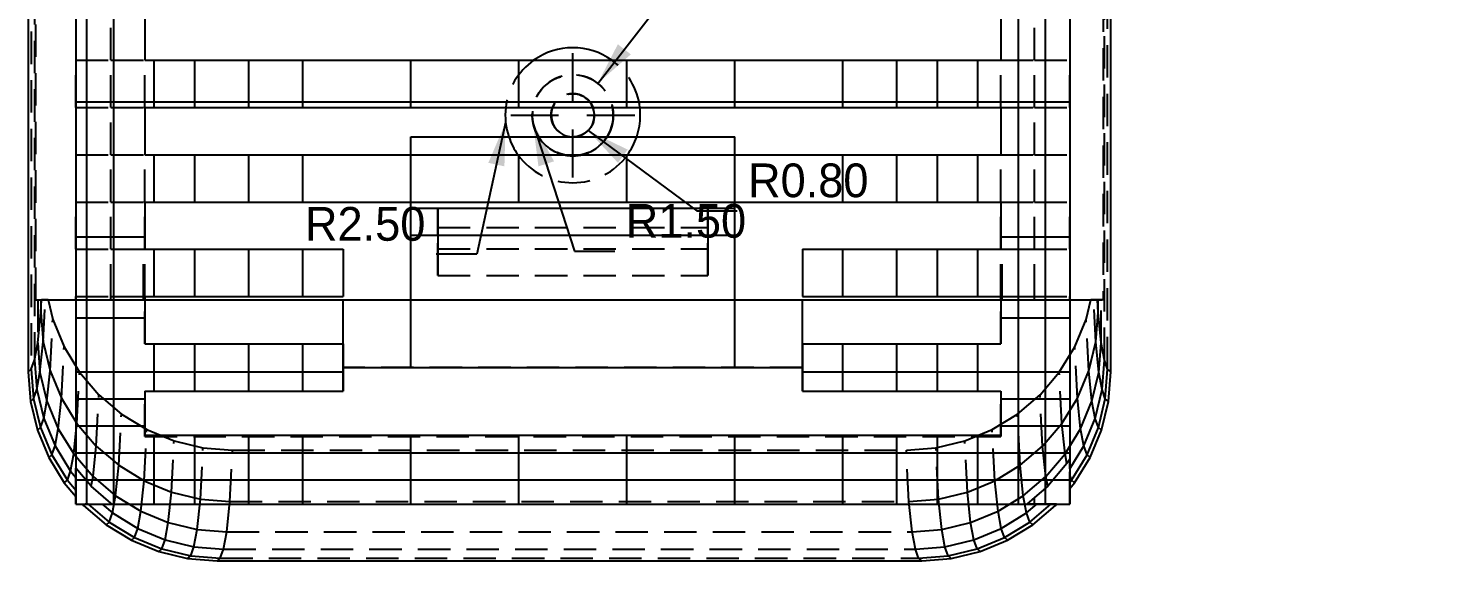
# Model space of a CAD drawing. Header units: millimetres. Extents: x 5 to 601, y 5 to 415.
# Drawn here: x 65.9 to 170.3, y 204.4 to 243.9 of the extents above; entities that cross this region are included whole.
import ezdxf
from ezdxf.enums import TextEntityAlignment as Align

# ---------------------------------------------------------------- set-up
doc = ezdxf.new("R2010")
doc.units = ezdxf.units.MM
doc.linetypes.add('CENTER', pattern=[11.2, 7, -1.4, 1.4, -1.4])
doc.linetypes.add('HIDDEN', pattern=[3.6, 2.4, -1.2])
for name, color, linetype in [('CENTER', 4, 'CENTER'), ('DIM', 3, 'CONTINUOUS'), ('HIDDEN', 8, 'HIDDEN'), ('TEXT', 3, 'CONTINUOUS'), ('VISIBLE', 7, 'CONTINUOUS')]:
    doc.layers.add(name, color=color, linetype=linetype)

msp = doc.modelspace()

# ---------------------------------------------------------------- linework, layer by layer
at = {"layer": 'CENTER'}
for p, q in [((106.247, 238.459), (106.247, 242.009)), ((101.647, 237.409), (105.197, 237.409)), ((107.297, 237.409), (110.847, 237.409)), ((106.247, 232.809), (106.247, 236.359))]:
    msp.add_line(p, q, dxfattribs=at)
at = {"layer": 'DIM'}
for p, q in [((108.093984, 239.773032), (170.309296, 319.405)), ((101.27482, 236.882283), (99.130453, 227.114904)), ((103.298383, 236.856136), (106.364311, 227.337728)), ((107.378371, 236.277629), (115.42363, 230.338454)), ((115.42363, 230.338454), (118.42363, 230.338454)), ((99.130453, 227.114904), (96.130453, 227.114904)), ((106.364311, 227.337728), (109.364311, 227.337728))]:
    msp.add_line(p, q, dxfattribs=at)
for points in [[(108.093984, 239.773032), (110.543212, 241.920344), (109.584991, 242.668989)], [(101.27482, 236.882283), (99.994766, 233.887099), (101.182479, 233.626344)], [(103.298383, 236.856136), (103.700761, 233.623837), (104.858199, 233.996654)], [(107.378371, 236.277629), (109.591752, 233.887941), (110.313956, 234.866245)]]:
    msp.add_solid(points, dxfattribs=at)
at = {"layer": 'HIDDEN'}
for p, q in [((66.141, 301.205), (66.141, 218.605)), ((145.859, 218.605), (145.859, 301.205)), ((66.379, 300.531), (66.379, 219.279)), ((66.482813, 223.731), (66.482813, 299.97791)), ((145.517187, 299.97791), (145.517187, 223.731)), ((145.621, 219.279), (145.621, 300.531)), ((72.047, 241.481), (72.047, 244.981)), ((140.447, 241.481), (140.447, 244.981)), ((69.447, 241.481), (69.447, 237.981)), ((69.447, 237.981), (69.447, 241.481)), ((69.447, 241.481), (72.047, 241.481)), ((72.047, 237.981), (72.047, 241.481)), ((72.047, 241.481), (74.547, 241.481)), ((74.547, 241.481), (103.34548, 241.481)), ((74.547, 237.981), (74.547, 241.481)), ((74.547, 241.481), (103.34548, 241.481)), ((103.34548, 241.481), (109.14852, 241.481)), ((103.34548, 241.481), (109.14852, 241.481)), ((109.14852, 241.481), (110.247, 241.481)), ((109.14852, 241.481), (137.947, 241.481)), ((118.247, 241.481), (137.947, 241.481)), ((137.947, 237.981), (137.947, 241.481)), ((137.947, 241.481), (140.447, 241.481)), ((140.447, 241.481), (143.047, 241.481)), ((140.447, 237.981), (140.447, 241.481)), ((143.047, 241.481), (143.047, 237.981)), ((143.047, 237.981), (143.047, 241.481)), ((69.447, 237.981), (72.047, 237.981)), ((72.047, 234.481), (72.047, 237.981)), ((72.047, 237.981), (74.547, 237.981)), ((74.547, 237.981), (101.279826, 237.981)), ((74.547, 237.981), (101.279826, 237.981)), ((101.279826, 237.981), (104.752739, 237.981)), ((101.279826, 237.981), (103.302035, 237.981)), ((104.752739, 237.981), (107.741261, 237.981)), ((107.741261, 237.981), (111.214174, 237.981)), ((109.191965, 237.981), (111.214174, 237.981)), ((111.214174, 237.981), (137.947, 237.981)), ((111.214174, 237.981), (137.947, 237.981)), ((137.947, 237.981), (140.447, 237.981)), ((140.447, 237.981), (143.047, 237.981)), ((140.447, 234.481), (140.447, 237.981)), ((101.509912, 235.809), (103.709284, 235.809)), ((108.784716, 235.809), (110.984088, 235.809)), ((69.447, 234.481), (72.047, 234.481)), ((72.047, 230.981), (72.047, 234.481)), ((72.047, 234.481), (74.547, 234.481)), ((74.547, 234.481), (86.247, 234.481)), ((74.547, 230.981), (74.547, 234.481)), ((74.547, 234.481), (94.247, 234.481)), ((94.247, 234.481), (102.193999, 234.481)), ((94.247, 234.481), (102.193999, 234.481)), ((102.193999, 234.481), (102.247, 234.481)), ((102.193999, 234.481), (105.593688, 234.481)), ((106.900312, 234.481), (110.300001, 234.481)), ((118.247, 234.481), (137.947, 234.481)), ((118.247, 234.481), (137.947, 234.481)), ((137.947, 230.981), (137.947, 234.481)), ((137.947, 234.481), (140.447, 234.481)), ((140.447, 234.481), (143.047, 234.481)), ((140.447, 230.981), (140.447, 234.481)), ((69.447, 230.981), (69.447, 227.481)), ((69.447, 227.481), (69.447, 230.981)), ((69.447, 230.981), (72.047, 230.981)), ((72.047, 227.481), (72.047, 230.981)), ((72.047, 230.981), (74.547, 230.981)), ((74.547, 230.981), (74.547, 227.481)), ((74.547, 230.981), (94.247, 230.981)), ((74.547, 227.481), (74.547, 230.981)), ((74.547, 230.981), (94.247, 230.981)), ((94.247, 230.981), (118.247, 230.981)), ((94.247, 230.981), (118.247, 230.981)), ((118.247, 230.981), (137.947, 230.981)), ((118.247, 230.981), (137.947, 230.981)), ((137.947, 230.981), (137.947, 227.481)), ((137.947, 227.481), (137.947, 230.981)), ((137.947, 230.981), (140.447, 230.981)), ((140.447, 230.981), (143.047, 230.981)), ((140.447, 227.481), (140.447, 230.981)), ((143.047, 230.981), (143.047, 227.481)), ((143.047, 227.481), (143.047, 230.981)), ((96.247, 230.531), (96.247, 229.105)), ((96.247, 230.531), (116.247, 230.531)), ((96.247, 230.531), (116.247, 230.531)), ((116.247, 230.531), (116.247, 229.105)), ((96.247, 229.105), (96.247, 227.525)), ((96.247, 229.105), (116.247, 229.105)), ((116.247, 229.105), (116.247, 227.525)), ((94.247, 228.531), (96.247, 228.531)), ((96.247, 225.531), (96.247, 228.531)), ((96.247, 228.531), (116.247, 228.531)), ((96.247, 228.531), (116.247, 228.531)), ((116.247, 225.531), (116.247, 228.531)), ((116.247, 228.531), (118.247, 228.531)), ((69.447, 227.481), (72.047, 227.481)), ((72.047, 223.981), (72.047, 227.481)), ((72.047, 227.481), (74.459, 227.481)), ((74.459, 223.981), (74.459, 227.481)), ((74.459, 227.481), (74.547, 227.481)), ((74.547, 227.481), (89.247, 227.481)), ((74.547, 223.981), (74.547, 227.481)), ((74.547, 227.481), (89.247, 227.481)), ((96.247, 227.525), (96.247, 225.531)), ((96.247, 227.525), (116.247, 227.525)), ((116.247, 227.525), (116.247, 225.531)), ((123.247, 227.481), (137.947, 227.481)), ((123.247, 227.481), (137.947, 227.481)), ((137.947, 223.981), (137.947, 227.481)), ((137.947, 227.481), (138.035, 227.481)), ((138.035, 223.981), (138.035, 227.481)), ((138.035, 227.481), (140.447, 227.481)), ((140.447, 227.481), (143.047, 227.481)), ((140.447, 223.981), (140.447, 227.481)), ((96.247, 225.531), (116.247, 225.531)), ((66.482813, 223.731), (66.617, 223.731)), ((66.482813, 223.731), (69.447, 223.731)), ((66.617, 223.731), (66.617, 220.547)), ((66.617, 223.731), (66.855, 223.731)), ((66.855, 222.807), (66.902197, 223.731)), ((66.855, 223.731), (66.855, 222.807)), ((66.855, 223.731), (66.902197, 223.731)), ((67.186429, 223.731), (66.902197, 223.731)), ((67.027363, 220.616917), (67.186429, 223.731)), ((67.385557, 223.731), (67.186429, 223.731)), ((67.385557, 223.731), (89.247, 223.731)), ((67.385557, 223.731), (67.734209, 222.278762)), ((69.447, 223.981), (69.447, 223.731)), ((69.447, 223.731), (69.447, 223.981)), ((69.447, 223.981), (72.047, 223.981)), ((69.447, 223.731), (69.447, 220.481)), ((69.447, 223.731), (72.047, 223.731)), ((72.047, 223.731), (72.047, 223.981)), ((72.047, 223.981), (74.459, 223.981)), ((72.047, 223.731), (74.459, 223.731)), ((74.459, 223.731), (74.459, 223.981)), ((74.459, 223.981), (74.547, 223.981)), ((74.459, 223.731), (74.547, 223.731)), ((74.547, 223.731), (74.547, 223.981)), ((74.547, 223.981), (74.547, 223.731)), ((74.547, 223.981), (89.247, 223.981)), ((74.547, 223.981), (89.247, 223.981)), ((74.547, 220.481), (74.547, 223.731)), ((89.247, 218.731), (89.247, 223.731)), ((123.247, 223.981), (137.947, 223.981)), ((123.247, 223.981), (137.947, 223.981)), ((123.247, 223.731), (144.614443, 223.731)), ((123.247, 218.731), (123.247, 223.731)), ((137.947, 223.981), (137.947, 223.731)), ((137.947, 223.731), (137.947, 223.981)), ((137.947, 223.981), (138.035, 223.981)), ((137.947, 223.731), (138.035, 223.731)), ((137.947, 220.481), (137.947, 223.731)), ((138.035, 223.731), (138.035, 223.981)), ((138.035, 223.981), (140.447, 223.981)), ((138.035, 223.731), (140.447, 223.731)), ((140.447, 223.731), (140.447, 223.981)), ((140.447, 223.981), (143.047, 223.981)), ((140.447, 223.731), (143.047, 223.731)), ((143.047, 223.981), (143.047, 223.731)), ((143.047, 223.731), (143.047, 223.981)), ((143.047, 223.731), (143.047, 220.481)), ((143.047, 223.731), (145.517187, 223.731)), ((144.265791, 222.278762), (144.614443, 223.731)), ((144.813571, 223.731), (144.614443, 223.731)), ((145.097803, 223.731), (144.813571, 223.731)), ((144.972637, 220.616917), (144.813571, 223.731)), ((145.145, 223.731), (145.097803, 223.731)), ((145.145, 222.807), (145.097803, 223.731)), ((145.145, 222.807), (145.145, 223.731)), ((145.383, 223.731), (145.145, 223.731)), ((145.383, 220.547), (145.383, 223.731)), ((145.517187, 223.731), (145.383, 223.731)), ((66.617, 220.547), (66.855, 222.807)), ((66.855, 222.807), (67.027363, 220.616917)), ((144.972637, 220.616917), (145.145, 222.807)), ((145.383, 220.547), (145.145, 222.807)), ((67.540209, 218.480762), (67.734209, 222.278762)), ((67.734209, 222.278762), (68.574909, 220.249133)), ((143.425091, 220.249133), (144.265791, 222.278762)), ((144.459791, 218.480762), (144.265791, 222.278762)), ((66.379, 219.279), (66.617, 220.547)), ((66.617, 220.547), (66.789363, 218.356917)), ((66.789363, 218.356917), (67.027363, 220.616917)), ((67.027363, 220.616917), (67.540209, 218.480762)), ((69.447, 220.481), (69.447, 216.981)), ((74.547, 220.481), (89.247, 220.481)), ((89.247, 218.731), (89.247, 220.481)), ((123.247, 220.481), (137.947, 220.481)), ((123.247, 218.731), (123.247, 220.481)), ((143.047, 220.481), (143.047, 216.981)), ((144.459791, 218.480762), (144.972637, 220.616917)), ((145.210637, 218.356917), (144.972637, 220.616917)), ((145.210637, 218.356917), (145.383, 220.547)), ((145.621, 219.279), (145.383, 220.547)), ((66.141, 218.605), (66.379, 219.279)), ((66.379, 219.279), (66.551363, 217.088917)), ((68.380909, 216.451133), (68.574909, 220.249133)), ((68.574909, 220.249133), (69.722762, 218.376006)), ((142.277238, 218.376006), (143.425091, 220.249133)), ((143.619091, 216.451133), (143.425091, 220.249133)), ((145.448637, 217.088917), (145.621, 219.279)), ((145.859, 218.605), (145.621, 219.279)), ((65.915, 218.405), (66.141, 218.605)), ((66.141, 218.605), (66.313363, 216.414917)), ((66.551363, 217.088917), (66.789363, 218.356917)), ((66.789363, 218.356917), (67.302209, 216.220762)), ((67.302209, 216.220762), (67.540209, 218.480762)), ((67.540209, 218.480762), (68.380909, 216.451133)), ((69.528762, 214.578006), (69.722762, 218.376006)), ((69.722762, 218.376006), (71.149505, 216.705505)), ((89.247, 218.731), (123.247, 218.731)), ((89.247, 216.981), (89.247, 218.731)), ((123.247, 218.731), (89.247, 218.731)), ((123.247, 216.981), (123.247, 218.731)), ((140.850495, 216.705505), (142.277238, 218.376006)), ((142.471238, 214.578006), (142.277238, 218.376006)), ((143.619091, 216.451133), (144.459791, 218.480762)), ((144.697791, 216.220762), (144.459791, 218.480762)), ((144.697791, 216.220762), (145.210637, 218.356917)), ((145.448637, 217.088917), (145.210637, 218.356917)), ((145.686637, 216.414917), (145.859, 218.605)), ((146.085, 218.405), (145.859, 218.605)), ((66.087363, 216.214917), (66.313363, 216.414917)), ((66.313363, 216.414917), (66.551363, 217.088917)), ((66.313363, 216.414917), (66.826209, 214.278762)), ((66.551363, 217.088917), (67.064209, 214.952762)), ((67.064209, 214.952762), (67.302209, 216.220762)), ((67.302209, 216.220762), (68.142909, 214.191133)), ((68.142909, 214.191133), (68.380909, 216.451133)), ((68.380909, 216.451133), (69.528762, 214.578006)), ((69.447, 216.981), (69.447, 213.703)), ((70.955505, 212.907505), (71.149505, 216.705505)), ((71.149505, 216.705505), (72.820006, 215.278762)), ((74.547, 213.605), (74.547, 216.981)), ((74.547, 216.981), (89.247, 216.981)), ((123.247, 216.981), (137.947, 216.981)), ((137.947, 213.605), (137.947, 216.981)), ((139.179994, 215.278762), (140.850495, 216.705505)), ((141.044495, 212.907505), (140.850495, 216.705505)), ((142.471238, 214.578006), (143.619091, 216.451133)), ((143.047, 216.981), (143.047, 213.703)), ((143.857091, 214.191133), (143.619091, 216.451133)), ((143.857091, 214.191133), (144.697791, 216.220762)), ((144.935791, 214.952762), (144.697791, 216.220762)), ((144.935791, 214.952762), (145.448637, 217.088917)), ((145.173791, 214.278762), (145.686637, 216.414917)), ((145.686637, 216.414917), (145.448637, 217.088917)), ((145.912637, 216.214917), (145.686637, 216.414917)), ((72.626006, 211.480762), (72.820006, 215.278762)), ((72.820006, 215.278762), (74.693133, 214.130909)), ((137.306867, 214.130909), (139.179994, 215.278762)), ((139.373994, 211.480762), (139.179994, 215.278762)), ((66.600209, 214.078762), (66.826209, 214.278762)), ((66.826209, 214.278762), (67.064209, 214.952762)), ((66.826209, 214.278762), (67.666909, 212.249133)), ((67.064209, 214.952762), (67.904909, 212.923133)), ((67.904909, 212.923133), (68.142909, 214.191133)), ((68.142909, 214.191133), (69.290762, 212.318006)), ((69.290762, 212.318006), (69.528762, 214.578006)), ((69.528762, 214.578006), (70.955505, 212.907505)), ((74.499133, 210.332909), (74.693133, 214.130909)), ((74.693133, 214.130909), (76.722762, 213.290209)), ((135.277238, 213.290209), (137.306867, 214.130909)), ((137.500867, 210.332909), (137.306867, 214.130909)), ((141.044495, 212.907505), (142.471238, 214.578006)), ((142.709238, 212.318006), (142.471238, 214.578006)), ((142.709238, 212.318006), (143.857091, 214.191133)), ((144.095091, 212.923133), (143.857091, 214.191133)), ((144.095091, 212.923133), (144.935791, 214.952762)), ((144.333091, 212.249133), (145.173791, 214.278762)), ((145.173791, 214.278762), (144.935791, 214.952762)), ((145.399791, 214.078762), (145.173791, 214.278762)), ((69.447, 213.703), (69.447, 209.171139)), ((74.547, 213.703), (137.947, 213.703)), ((74.547, 213.703), (74.547, 213.605)), ((74.547, 213.605), (137.947, 213.605)), ((74.547, 213.605), (137.947, 213.605)), ((76.528762, 209.492209), (76.722762, 213.290209)), ((76.722762, 213.290209), (78.858917, 212.777363)), ((133.141083, 212.777363), (135.277238, 213.290209)), ((135.471238, 209.492209), (135.277238, 213.290209)), ((137.947, 213.703), (137.947, 213.605)), ((143.047, 213.703), (143.047, 209.749539)), ((67.440909, 212.049133), (67.666909, 212.249133)), ((67.666909, 212.249133), (67.904909, 212.923133)), ((67.666909, 212.249133), (68.814762, 210.376006)), ((67.904909, 212.923133), (69.052762, 211.050006)), ((69.052762, 211.050006), (69.290762, 212.318006)), ((69.290762, 212.318006), (70.717505, 210.647505)), ((70.717505, 210.647505), (70.955505, 212.907505)), ((70.955505, 212.907505), (72.626006, 211.480762)), ((78.664917, 208.979363), (78.858917, 212.777363)), ((78.858917, 212.777363), (81.049, 212.605)), ((80.855, 208.807), (81.049, 212.605)), ((81.049, 212.605), (130.951, 212.605)), ((130.951, 212.605), (133.141083, 212.777363)), ((131.145, 208.807), (130.951, 212.605)), ((133.335083, 208.979363), (133.141083, 212.777363)), ((139.373994, 211.480762), (141.044495, 212.907505)), ((141.282495, 210.647505), (141.044495, 212.907505)), ((141.282495, 210.647505), (142.709238, 212.318006)), ((142.843425, 211.603096), (142.709238, 212.318006)), ((143.047, 211.935301), (142.843425, 211.603096)), ((143.047, 211.212803), (144.095091, 212.923133)), ((143.047, 208.605), (143.047, 211.935301)), ((143.047, 211.212803), (143.047, 211.935301)), ((143.185238, 210.376006), (144.333091, 212.249133)), ((144.333091, 212.249133), (144.095091, 212.923133)), ((144.559091, 212.049133), (144.333091, 212.249133)), ((68.814762, 210.376006), (69.052762, 211.050006)), ((69.052762, 211.050006), (69.447, 210.588413)), ((69.447, 208.605), (69.447, 211.263052)), ((69.447, 210.588413), (69.447, 211.263052)), ((70.583318, 209.932595), (69.447, 211.263052)), ((72.388006, 209.220762), (72.626006, 211.480762)), ((72.626006, 211.480762), (74.499133, 210.332909)), ((137.500867, 210.332909), (139.373994, 211.480762)), ((139.611994, 209.220762), (139.373994, 211.480762)), ((142.843425, 211.603096), (141.416682, 209.932595)), ((143.047, 211.212803), (143.047, 210.767487)), ((68.588762, 210.176006), (68.814762, 210.376006)), ((68.814762, 210.376006), (69.447, 209.635751)), ((69.447, 209.635751), (69.447, 210.588413)), ((70.583318, 209.932595), (70.717505, 210.647505)), ((72.047, 208.682492), (70.583318, 209.932595)), ((70.717505, 210.647505), (72.388006, 209.220762)), ((74.261133, 208.072909), (74.499133, 210.332909)), ((74.499133, 210.332909), (76.528762, 209.492209)), ((135.471238, 209.492209), (137.500867, 210.332909)), ((137.738867, 208.072909), (137.500867, 210.332909)), ((139.611994, 209.220762), (141.282495, 210.647505)), ((141.416682, 209.932595), (140.447, 209.104408)), ((141.416682, 209.932595), (141.282495, 210.647505)), ((143.047, 210.214151), (143.047, 210.767487)), ((143.185238, 210.376006), (143.047, 210.767487)), ((143.047, 210.214151), (143.185238, 210.376006)), ((143.047, 209.749539), (143.047, 210.214151)), ((143.411238, 210.176006), (143.185238, 210.376006)), ((69.447, 209.171139), (69.447, 209.635751)), ((69.447, 208.605), (69.447, 209.171139)), ((72.150006, 207.952762), (72.388006, 209.220762)), ((72.388006, 209.220762), (74.261133, 208.072909)), ((76.290762, 207.232209), (76.528762, 209.492209)), ((76.528762, 209.492209), (78.664917, 208.979363)), ((78.426917, 206.719363), (78.664917, 208.979363)), ((78.664917, 208.979363), (80.855, 208.807)), ((80.617, 206.547), (80.855, 208.807)), ((80.855, 208.807), (131.145, 208.807)), ((131.145, 208.807), (133.335083, 208.979363)), ((131.383, 206.547), (131.145, 208.807)), ((133.335083, 208.979363), (135.471238, 209.492209)), ((133.573083, 206.719363), (133.335083, 208.979363)), ((135.709238, 207.232209), (135.471238, 209.492209)), ((137.738867, 208.072909), (139.611994, 209.220762)), ((139.849994, 207.952762), (139.611994, 209.220762)), ((140.447, 209.104408), (139.862268, 208.605)), ((140.447, 208.605), (140.447, 209.104408)), ((143.047, 208.605), (143.047, 209.749539)), ((69.447, 208.605), (69.930528, 208.605)), ((69.447, 208.605), (72.047, 208.605)), ((69.930528, 208.605), (72.047, 208.605)), ((69.930528, 208.605), (70.127934, 208.605)), ((70.015505, 208.505505), (70.127934, 208.605)), ((70.359181, 208.605), (70.127934, 208.605)), ((70.359181, 208.605), (71.386334, 208.605)), ((70.359181, 208.605), (71.912006, 207.278762)), ((71.386334, 208.605), (72.047, 208.605)), ((71.386334, 208.605), (72.150006, 207.952762)), ((71.912006, 207.278762), (72.150006, 207.952762)), ((72.047, 208.605), (72.047, 208.682492)), ((72.137732, 208.605), (72.047, 208.682492)), ((72.047, 208.605), (74.547, 208.605)), ((72.047, 208.605), (72.137732, 208.605)), ((72.047, 208.605), (72.137732, 208.605)), ((72.150006, 207.952762), (74.023133, 206.804909)), ((74.023133, 206.804909), (74.261133, 208.072909)), ((74.261133, 208.072909), (76.290762, 207.232209)), ((74.547, 208.605), (137.947, 208.605)), ((135.709238, 207.232209), (137.738867, 208.072909)), ((137.976867, 206.804909), (137.738867, 208.072909)), ((137.947, 208.605), (140.447, 208.605)), ((137.976867, 206.804909), (139.849994, 207.952762)), ((139.849994, 207.952762), (140.613666, 208.605)), ((140.087994, 207.278762), (139.849994, 207.952762)), ((140.447, 208.605), (139.862268, 208.605)), ((139.862268, 208.605), (140.447, 208.605)), ((140.087994, 207.278762), (141.640819, 208.605)), ((140.447, 208.605), (142.069472, 208.605)), ((140.447, 208.605), (143.047, 208.605)), ((140.613666, 208.605), (140.447, 208.605)), ((141.640819, 208.605), (140.613666, 208.605)), ((141.872066, 208.605), (141.640819, 208.605)), ((142.069472, 208.605), (141.872066, 208.605)), ((141.984495, 208.505505), (141.872066, 208.605)), ((142.069472, 208.605), (143.047, 208.605)), ((71.686006, 207.078762), (71.912006, 207.278762)), ((71.912006, 207.278762), (73.785133, 206.130909)), ((73.785133, 206.130909), (74.023133, 206.804909)), ((74.023133, 206.804909), (76.052762, 205.964209)), ((76.052762, 205.964209), (76.290762, 207.232209)), ((76.290762, 207.232209), (78.426917, 206.719363)), ((78.188917, 205.451363), (78.426917, 206.719363)), ((78.426917, 206.719363), (80.617, 206.547)), ((131.383, 206.547), (133.573083, 206.719363)), ((133.573083, 206.719363), (135.709238, 207.232209)), ((133.811083, 205.451363), (133.573083, 206.719363)), ((135.947238, 205.964209), (135.709238, 207.232209)), ((135.947238, 205.964209), (137.976867, 206.804909)), ((138.214867, 206.130909), (137.976867, 206.804909)), ((138.214867, 206.130909), (140.087994, 207.278762)), ((140.313994, 207.078762), (140.087994, 207.278762)), ((73.559133, 205.930909), (73.785133, 206.130909)), ((73.785133, 206.130909), (75.814762, 205.290209)), ((75.814762, 205.290209), (76.052762, 205.964209)), ((76.052762, 205.964209), (78.188917, 205.451363)), ((80.379, 205.279), (80.617, 206.547)), ((80.617, 206.547), (131.383, 206.547)), ((131.621, 205.279), (131.383, 206.547)), ((133.811083, 205.451363), (135.947238, 205.964209)), ((136.185238, 205.290209), (135.947238, 205.964209)), ((136.185238, 205.290209), (138.214867, 206.130909)), ((138.440867, 205.930909), (138.214867, 206.130909)), ((75.588762, 205.090209), (75.814762, 205.290209)), ((75.814762, 205.290209), (77.950917, 204.777363)), ((77.724917, 204.577363), (77.950917, 204.777363)), ((77.950917, 204.777363), (78.188917, 205.451363)), ((77.950917, 204.777363), (80.141, 204.605)), ((78.188917, 205.451363), (80.379, 205.279)), ((80.141, 204.605), (80.379, 205.279)), ((80.379, 205.279), (131.621, 205.279)), ((131.621, 205.279), (133.811083, 205.451363)), ((131.859, 204.605), (131.621, 205.279)), ((131.859, 204.605), (134.049083, 204.777363)), ((134.049083, 204.777363), (133.811083, 205.451363)), ((134.049083, 204.777363), (136.185238, 205.290209)), ((134.275083, 204.577363), (134.049083, 204.777363)), ((136.411238, 205.090209), (136.185238, 205.290209)), ((79.915, 204.405), (80.141, 204.605)), ((80.141, 204.605), (131.859, 204.605)), ((132.085, 204.405), (131.859, 204.605))]:
    msp.add_line(p, q, dxfattribs=at)
for radius in [3, 1.6]:
    msp.add_circle((106.247, 237.409), radius, dxfattribs=at)
for radius, start, end in [(5, 125.471922, 173.430981), (5, 6.569019, 54.528078), (3, 327.769047, 212.230953), (1.6, 20.946742, 159.053258), (3, 212.230953, 257.421881), (3, 282.578119, 327.769047), (5, 215.845389, 324.154611), (3, 257.421881, 282.578119)]:
    msp.add_arc((106.247, 237.409), radius, start, end, dxfattribs=at)
at = {"layer": 'VISIBLE'}
for p, q in [((65.915, 301.405), (65.915, 218.405)), ((146.085, 218.405), (146.085, 301.405)), ((70.247, 238.405), (70.247, 248.405)), ((72.247, 238.405), (72.247, 248.405)), ((139.247, 238.405), (139.247, 248.405)), ((141.247, 238.405), (141.247, 248.405)), ((69.447, 244.981), (69.447, 241.481)), ((74.547, 244.981), (74.547, 241.481)), ((137.947, 244.981), (137.947, 241.481)), ((143.047, 244.981), (143.047, 241.481)), ((69.447, 241.481), (69.447, 238.405)), ((74.547, 241.481), (75.247, 241.481)), ((75.247, 238.405), (75.247, 241.481)), ((75.247, 241.481), (78.247, 241.481)), ((78.247, 238.405), (78.247, 241.481)), ((78.247, 241.481), (82.247, 241.481)), ((82.247, 241.481), (86.247, 241.481)), ((82.247, 238.405), (82.247, 241.481)), ((86.247, 241.481), (94.247, 241.481)), ((86.247, 238.405), (86.247, 241.481)), ((94.247, 241.481), (102.247, 241.481)), ((94.247, 238.405), (94.247, 241.481)), ((102.247, 241.481), (110.247, 241.481)), ((102.247, 238.405), (102.247, 241.481)), ((110.247, 241.481), (118.247, 241.481)), ((110.247, 241.481), (118.247, 241.481)), ((110.247, 238.405), (110.247, 241.481)), ((118.247, 241.481), (126.247, 241.481)), ((118.247, 238.405), (118.247, 241.481)), ((126.247, 241.481), (130.247, 241.481)), ((126.247, 238.405), (126.247, 241.481)), ((130.247, 241.481), (133.247, 241.481)), ((130.247, 238.405), (130.247, 241.481)), ((133.247, 241.481), (136.247, 241.481)), ((133.247, 238.405), (133.247, 241.481)), ((136.247, 241.481), (137.947, 241.481)), ((136.247, 238.405), (136.247, 241.481)), ((143.047, 241.481), (143.047, 238.405)), ((69.447, 238.405), (69.447, 237.981)), ((69.447, 238.405), (70.247, 238.405)), ((70.247, 228.405), (70.247, 238.405)), ((70.247, 238.405), (72.247, 238.405)), ((72.247, 228.405), (72.247, 238.405)), ((72.247, 238.405), (75.247, 238.405)), ((75.247, 237.981), (75.247, 238.405)), ((75.247, 238.405), (78.247, 238.405)), ((78.247, 237.981), (78.247, 238.405)), ((78.247, 238.405), (82.247, 238.405)), ((82.247, 238.405), (86.247, 238.405)), ((82.247, 237.981), (82.247, 238.405)), ((86.247, 238.405), (94.247, 238.405)), ((86.247, 237.981), (86.247, 238.405)), ((94.247, 238.405), (102.247, 238.405)), ((94.247, 237.981), (94.247, 238.405)), ((102.247, 238.405), (110.247, 238.405)), ((102.247, 237.981), (102.247, 238.405)), ((110.247, 238.405), (118.247, 238.405)), ((110.247, 237.981), (110.247, 238.405)), ((118.247, 238.405), (126.247, 238.405)), ((118.247, 237.981), (118.247, 238.405)), ((126.247, 238.405), (130.247, 238.405)), ((126.247, 237.981), (126.247, 238.405)), ((130.247, 238.405), (133.247, 238.405)), ((130.247, 237.981), (130.247, 238.405)), ((133.247, 238.405), (136.247, 238.405)), ((133.247, 237.981), (133.247, 238.405)), ((136.247, 238.405), (139.247, 238.405)), ((136.247, 237.981), (136.247, 238.405)), ((139.247, 238.405), (141.247, 238.405)), ((139.247, 228.405), (139.247, 238.405)), ((141.247, 238.405), (143.047, 238.405)), ((141.247, 228.405), (141.247, 238.405)), ((143.047, 238.405), (143.047, 237.981)), ((69.447, 237.981), (69.447, 234.481)), ((74.547, 237.981), (74.547, 234.481)), ((74.547, 237.981), (75.247, 237.981)), ((75.247, 237.981), (78.247, 237.981)), ((78.247, 237.981), (82.247, 237.981)), ((82.247, 237.981), (86.247, 237.981)), ((86.247, 237.981), (94.247, 237.981)), ((94.247, 237.981), (102.247, 237.981)), ((102.247, 237.981), (110.247, 237.981)), ((110.247, 237.981), (118.247, 237.981)), ((118.247, 237.981), (126.247, 237.981)), ((126.247, 237.981), (130.247, 237.981)), ((130.247, 237.981), (133.247, 237.981)), ((133.247, 237.981), (136.247, 237.981)), ((136.247, 237.981), (137.947, 237.981)), ((137.947, 237.981), (137.947, 234.481)), ((143.047, 237.981), (143.047, 234.481)), ((94.247, 234.481), (94.247, 235.809)), ((94.247, 235.809), (101.509912, 235.809)), ((101.509912, 235.809), (106.247, 235.809)), ((106.247, 235.809), (110.984088, 235.809)), ((110.984088, 235.809), (118.247, 235.809)), ((118.247, 234.481), (118.247, 235.809)), ((69.447, 234.481), (69.447, 230.981)), ((74.547, 234.481), (75.247, 234.481)), ((75.247, 230.981), (75.247, 234.481)), ((75.247, 234.481), (78.247, 234.481)), ((78.247, 230.981), (78.247, 234.481)), ((78.247, 234.481), (82.247, 234.481)), ((82.247, 234.481), (86.247, 234.481)), ((82.247, 230.981), (82.247, 234.481)), ((86.247, 234.481), (94.247, 234.481)), ((86.247, 234.481), (94.247, 234.481)), ((86.247, 230.981), (86.247, 234.481)), ((94.247, 234.481), (102.247, 234.481)), ((94.247, 230.981), (94.247, 234.481)), ((102.247, 234.481), (110.247, 234.481)), ((102.247, 234.481), (110.300001, 234.481)), ((102.247, 230.981), (102.247, 234.481)), ((110.247, 234.481), (118.247, 234.481)), ((110.247, 230.981), (110.247, 234.481)), ((110.300001, 234.481), (118.247, 234.481)), ((118.247, 234.481), (126.247, 234.481)), ((118.247, 230.981), (118.247, 234.481)), ((126.247, 234.481), (130.247, 234.481)), ((126.247, 230.981), (126.247, 234.481)), ((130.247, 234.481), (133.247, 234.481)), ((130.247, 230.981), (130.247, 234.481)), ((133.247, 234.481), (136.247, 234.481)), ((133.247, 230.981), (133.247, 234.481)), ((136.247, 234.481), (137.947, 234.481)), ((136.247, 230.981), (136.247, 234.481)), ((143.047, 234.481), (143.047, 230.981)), ((69.447, 230.981), (69.447, 228.405)), ((74.547, 230.981), (74.547, 228.405)), ((74.547, 230.981), (75.247, 230.981)), ((75.247, 230.981), (78.247, 230.981)), ((78.247, 230.981), (82.247, 230.981)), ((82.247, 230.981), (86.247, 230.981)), ((86.247, 230.981), (94.247, 230.981)), ((94.247, 230.981), (102.247, 230.981)), ((94.247, 230.531), (94.247, 230.981)), ((102.247, 230.981), (110.247, 230.981)), ((110.247, 230.981), (118.247, 230.981)), ((118.247, 230.981), (126.247, 230.981)), ((118.247, 230.531), (118.247, 230.981)), ((126.247, 230.981), (130.247, 230.981)), ((130.247, 230.981), (133.247, 230.981)), ((133.247, 230.981), (136.247, 230.981)), ((136.247, 230.981), (137.947, 230.981)), ((137.947, 230.981), (137.947, 228.405)), ((143.047, 230.981), (143.047, 228.405)), ((94.247, 228.531), (94.247, 230.531)), ((94.247, 230.531), (118.247, 230.531)), ((96.247, 228.531), (96.247, 230.531)), ((116.247, 228.531), (116.247, 230.531)), ((118.247, 228.531), (118.247, 230.531)), ((69.447, 228.405), (69.447, 227.481)), ((69.447, 228.405), (70.247, 228.405)), ((70.247, 222.405), (70.247, 228.405)), ((70.247, 228.405), (72.247, 228.405)), ((72.247, 222.405), (72.247, 228.405)), ((72.247, 228.405), (74.547, 228.405)), ((74.547, 228.405), (74.547, 227.481)), ((94.247, 223.731), (94.247, 228.531)), ((94.247, 228.531), (118.247, 228.531)), ((118.247, 223.731), (118.247, 228.531)), ((137.947, 228.405), (139.247, 228.405)), ((137.947, 228.405), (137.947, 227.481)), ((139.247, 228.405), (141.247, 228.405)), ((139.247, 222.405), (139.247, 228.405)), ((141.247, 228.405), (143.047, 228.405)), ((141.247, 222.405), (141.247, 228.405)), ((143.047, 228.405), (143.047, 227.481)), ((69.447, 227.481), (69.447, 223.981)), ((74.547, 227.481), (75.247, 227.481)), ((75.247, 223.981), (75.247, 227.481)), ((75.247, 227.481), (78.247, 227.481)), ((78.247, 223.981), (78.247, 227.481)), ((78.247, 227.481), (82.247, 227.481)), ((82.247, 227.481), (86.247, 227.481)), ((82.247, 223.981), (82.247, 227.481)), ((86.247, 227.481), (89.247, 227.481)), ((86.247, 223.981), (86.247, 227.481)), ((89.247, 227.481), (89.247, 223.981)), ((123.247, 227.481), (126.247, 227.481)), ((123.247, 227.481), (123.247, 223.981)), ((126.247, 227.481), (130.247, 227.481)), ((126.247, 223.981), (126.247, 227.481)), ((130.247, 227.481), (133.247, 227.481)), ((130.247, 223.981), (130.247, 227.481)), ((133.247, 227.481), (136.247, 227.481)), ((133.247, 223.981), (133.247, 227.481)), ((136.247, 227.481), (137.947, 227.481)), ((136.247, 223.981), (136.247, 227.481)), ((143.047, 227.481), (143.047, 223.981)), ((69.447, 223.981), (69.447, 222.405)), ((74.547, 223.981), (74.547, 222.405)), ((74.547, 223.981), (75.247, 223.981)), ((74.547, 223.731), (89.247, 223.731)), ((75.247, 223.981), (78.247, 223.981)), ((78.247, 223.981), (82.247, 223.981)), ((82.247, 223.981), (86.247, 223.981)), ((86.247, 223.981), (89.247, 223.981)), ((89.247, 220.481), (89.247, 223.731)), ((89.247, 223.731), (94.247, 223.731)), ((94.247, 218.731), (94.247, 223.731)), ((94.247, 223.731), (118.247, 223.731)), ((118.247, 223.731), (123.247, 223.731)), ((118.247, 218.731), (118.247, 223.731)), ((123.247, 223.981), (126.247, 223.981)), ((123.247, 223.731), (137.947, 223.731)), ((123.247, 220.481), (123.247, 223.731)), ((126.247, 223.981), (130.247, 223.981)), ((130.247, 223.981), (133.247, 223.981)), ((133.247, 223.981), (136.247, 223.981)), ((136.247, 223.981), (137.947, 223.981)), ((137.947, 223.981), (137.947, 222.405)), ((143.047, 223.981), (143.047, 222.405)), ((69.447, 222.405), (69.447, 220.481)), ((69.447, 222.405), (70.247, 222.405)), ((70.247, 218.405), (70.247, 222.405)), ((70.247, 222.405), (72.247, 222.405)), ((72.247, 218.405), (72.247, 222.405)), ((72.247, 222.405), (74.547, 222.405)), ((74.547, 222.405), (74.547, 220.481)), ((137.947, 222.405), (139.247, 222.405)), ((137.947, 222.405), (137.947, 220.481)), ((139.247, 222.405), (141.247, 222.405)), ((139.247, 218.405), (139.247, 222.405)), ((141.247, 222.405), (143.047, 222.405)), ((141.247, 218.405), (141.247, 222.405)), ((143.047, 222.405), (143.047, 220.481)), ((69.447, 220.481), (69.447, 218.405)), ((74.547, 220.481), (75.247, 220.481)), ((75.247, 218.405), (75.247, 220.481)), ((75.247, 220.481), (78.247, 220.481)), ((78.247, 218.405), (78.247, 220.481)), ((78.247, 220.481), (82.247, 220.481)), ((82.247, 220.481), (86.247, 220.481)), ((82.247, 218.405), (82.247, 220.481)), ((86.247, 220.481), (89.247, 220.481)), ((86.247, 218.405), (86.247, 220.481)), ((89.247, 220.481), (89.247, 218.405)), ((123.247, 220.481), (126.247, 220.481)), ((123.247, 220.481), (123.247, 218.405)), ((126.247, 220.481), (130.247, 220.481)), ((126.247, 218.405), (126.247, 220.481)), ((130.247, 220.481), (133.247, 220.481)), ((130.247, 218.405), (130.247, 220.481)), ((133.247, 220.481), (136.247, 220.481)), ((133.247, 218.405), (133.247, 220.481)), ((136.247, 220.481), (137.947, 220.481)), ((136.247, 218.405), (136.247, 220.481)), ((143.047, 220.481), (143.047, 218.405)), ((65.915, 218.405), (66.087363, 216.214917)), ((69.447, 218.405), (69.447, 216.981)), ((69.447, 218.405), (70.247, 218.405)), ((70.247, 216.405), (70.247, 218.405)), ((70.247, 218.405), (72.247, 218.405)), ((72.247, 216.405), (72.247, 218.405)), ((72.247, 218.405), (75.247, 218.405)), ((75.247, 216.981), (75.247, 218.405)), ((75.247, 218.405), (78.247, 218.405)), ((78.247, 216.981), (78.247, 218.405)), ((78.247, 218.405), (82.247, 218.405)), ((82.247, 218.405), (86.247, 218.405)), ((82.247, 216.981), (82.247, 218.405)), ((86.247, 218.405), (89.247, 218.405)), ((86.247, 216.981), (86.247, 218.405)), ((89.247, 218.731), (94.247, 218.731)), ((89.247, 218.405), (89.247, 216.981)), ((94.247, 218.731), (118.247, 218.731)), ((118.247, 218.731), (123.247, 218.731)), ((123.247, 218.405), (126.247, 218.405)), ((123.247, 218.405), (123.247, 216.981)), ((126.247, 218.405), (130.247, 218.405)), ((126.247, 216.981), (126.247, 218.405)), ((130.247, 218.405), (133.247, 218.405)), ((130.247, 216.981), (130.247, 218.405)), ((133.247, 218.405), (136.247, 218.405)), ((133.247, 216.981), (133.247, 218.405)), ((136.247, 218.405), (139.247, 218.405)), ((136.247, 216.981), (136.247, 218.405)), ((139.247, 218.405), (141.247, 218.405)), ((139.247, 216.405), (139.247, 218.405)), ((141.247, 218.405), (143.047, 218.405)), ((141.247, 216.405), (141.247, 218.405)), ((143.047, 218.405), (143.047, 216.981)), ((145.912637, 216.214917), (146.085, 218.405)), ((66.087363, 216.214917), (66.600209, 214.078762)), ((69.447, 216.981), (69.447, 216.405)), ((69.447, 216.405), (69.447, 214.405)), ((69.447, 216.405), (70.247, 216.405)), ((70.247, 214.405), (70.247, 216.405)), ((70.247, 216.405), (72.247, 216.405)), ((72.247, 214.405), (72.247, 216.405)), ((72.247, 216.405), (74.547, 216.405)), ((74.547, 216.981), (74.547, 216.405)), ((74.547, 216.981), (75.247, 216.981)), ((74.547, 216.405), (74.547, 214.405)), ((75.247, 216.981), (78.247, 216.981)), ((78.247, 216.981), (82.247, 216.981)), ((82.247, 216.981), (86.247, 216.981)), ((86.247, 216.981), (89.247, 216.981)), ((123.247, 216.981), (126.247, 216.981)), ((126.247, 216.981), (130.247, 216.981)), ((130.247, 216.981), (133.247, 216.981)), ((133.247, 216.981), (136.247, 216.981)), ((136.247, 216.981), (137.947, 216.981)), ((137.947, 216.981), (137.947, 216.405)), ((137.947, 216.405), (139.247, 216.405)), ((137.947, 216.405), (137.947, 214.405)), ((139.247, 216.405), (141.247, 216.405)), ((139.247, 214.405), (139.247, 216.405)), ((141.247, 216.405), (143.047, 216.405)), ((141.247, 214.405), (141.247, 216.405)), ((143.047, 216.981), (143.047, 216.405)), ((143.047, 216.405), (143.047, 214.405)), ((145.399791, 214.078762), (145.912637, 216.214917)), ((66.600209, 214.078762), (67.440909, 212.049133)), ((69.447, 214.405), (69.447, 213.703)), ((69.447, 214.405), (70.247, 214.405)), ((70.247, 212.405), (70.247, 214.405)), ((70.247, 214.405), (72.247, 214.405)), ((72.247, 212.405), (72.247, 214.405)), ((72.247, 214.405), (74.547, 214.405)), ((74.547, 214.405), (74.547, 213.703)), ((137.947, 214.405), (139.247, 214.405)), ((137.947, 214.405), (137.947, 213.703)), ((139.247, 214.405), (141.247, 214.405)), ((139.247, 212.405), (139.247, 214.405)), ((141.247, 214.405), (143.047, 214.405)), ((141.247, 212.405), (141.247, 214.405)), ((143.047, 214.405), (143.047, 213.703)), ((144.559091, 212.049133), (145.399791, 214.078762)), ((69.447, 213.703), (69.447, 212.405)), ((74.547, 213.703), (75.247, 213.703)), ((75.247, 212.405), (75.247, 213.703)), ((75.247, 213.703), (78.247, 213.703)), ((78.247, 212.405), (78.247, 213.703)), ((78.247, 213.703), (82.247, 213.703)), ((82.247, 213.703), (86.247, 213.703)), ((82.247, 212.405), (82.247, 213.703)), ((86.247, 213.703), (94.247, 213.703)), ((86.247, 212.405), (86.247, 213.703)), ((94.247, 213.703), (102.247, 213.703)), ((94.247, 212.405), (94.247, 213.703)), ((102.247, 213.703), (110.247, 213.703)), ((102.247, 212.405), (102.247, 213.703)), ((110.247, 213.703), (118.247, 213.703)), ((110.247, 212.405), (110.247, 213.703)), ((118.247, 213.703), (126.247, 213.703)), ((118.247, 212.405), (118.247, 213.703)), ((126.247, 213.703), (130.247, 213.703)), ((126.247, 212.405), (126.247, 213.703)), ((130.247, 213.703), (133.247, 213.703)), ((130.247, 212.405), (130.247, 213.703)), ((133.247, 213.703), (136.247, 213.703)), ((133.247, 212.405), (133.247, 213.703)), ((136.247, 213.703), (137.947, 213.703)), ((136.247, 212.405), (136.247, 213.703)), ((143.047, 213.703), (143.047, 212.405)), ((67.440909, 212.049133), (68.588762, 210.176006)), ((69.447, 212.405), (69.447, 210.405)), ((69.447, 212.405), (70.247, 212.405)), ((70.247, 210.405), (70.247, 212.405)), ((70.247, 212.405), (72.247, 212.405)), ((72.247, 210.405), (72.247, 212.405)), ((72.247, 212.405), (75.247, 212.405)), ((75.247, 210.405), (75.247, 212.405)), ((75.247, 212.405), (78.247, 212.405)), ((78.247, 210.405), (78.247, 212.405)), ((78.247, 212.405), (82.247, 212.405)), ((82.247, 212.405), (86.247, 212.405)), ((82.247, 210.405), (82.247, 212.405)), ((86.247, 212.405), (94.247, 212.405)), ((86.247, 210.405), (86.247, 212.405)), ((94.247, 212.405), (102.247, 212.405)), ((94.247, 210.405), (94.247, 212.405)), ((102.247, 212.405), (110.247, 212.405)), ((102.247, 210.405), (102.247, 212.405)), ((110.247, 212.405), (118.247, 212.405)), ((110.247, 210.405), (110.247, 212.405)), ((118.247, 212.405), (126.247, 212.405)), ((118.247, 210.405), (118.247, 212.405)), ((126.247, 212.405), (130.247, 212.405)), ((126.247, 210.405), (126.247, 212.405)), ((130.247, 212.405), (133.247, 212.405)), ((130.247, 210.405), (130.247, 212.405)), ((133.247, 212.405), (136.247, 212.405)), ((133.247, 210.405), (133.247, 212.405)), ((136.247, 212.405), (139.247, 212.405)), ((136.247, 210.405), (136.247, 212.405)), ((139.247, 212.405), (141.247, 212.405)), ((139.247, 210.405), (139.247, 212.405)), ((141.247, 212.405), (143.047, 212.405)), ((141.247, 210.405), (141.247, 212.405)), ((143.047, 212.405), (143.047, 210.405)), ((143.411238, 210.176006), (144.559091, 212.049133)), ((68.588762, 210.176006), (69.447, 209.171139)), ((69.447, 210.405), (69.447, 208.605)), ((69.447, 210.405), (70.247, 210.405)), ((70.247, 208.605), (70.247, 210.405)), ((70.247, 210.405), (72.247, 210.405)), ((72.247, 208.605), (72.247, 210.405)), ((72.247, 210.405), (75.247, 210.405)), ((75.247, 208.605), (75.247, 210.405)), ((75.247, 210.405), (78.247, 210.405)), ((78.247, 208.605), (78.247, 210.405)), ((78.247, 210.405), (82.247, 210.405)), ((82.247, 208.605), (82.247, 210.405)), ((82.247, 210.405), (86.247, 210.405)), ((86.247, 208.605), (86.247, 210.405)), ((86.247, 210.405), (94.247, 210.405)), ((94.247, 208.605), (94.247, 210.405)), ((94.247, 210.405), (102.247, 210.405)), ((102.247, 208.605), (102.247, 210.405)), ((102.247, 210.405), (110.247, 210.405)), ((110.247, 208.605), (110.247, 210.405)), ((110.247, 210.405), (118.247, 210.405)), ((118.247, 208.605), (118.247, 210.405)), ((118.247, 210.405), (126.247, 210.405)), ((126.247, 208.605), (126.247, 210.405)), ((126.247, 210.405), (130.247, 210.405)), ((130.247, 208.605), (130.247, 210.405)), ((130.247, 210.405), (133.247, 210.405)), ((133.247, 208.605), (133.247, 210.405)), ((133.247, 210.405), (136.247, 210.405)), ((136.247, 210.405), (139.247, 210.405)), ((136.247, 208.605), (136.247, 210.405)), ((139.247, 210.405), (141.247, 210.405)), ((139.247, 208.605), (139.247, 210.405)), ((141.247, 210.405), (143.047, 210.405)), ((141.247, 208.605), (141.247, 210.405)), ((143.047, 210.405), (143.047, 208.605)), ((143.047, 209.749539), (143.411238, 210.176006)), ((69.447, 208.605), (70.247, 208.605)), ((69.930528, 208.605), (70.015505, 208.505505)), ((70.015505, 208.505505), (71.686006, 207.078762)), ((70.247, 208.605), (72.047, 208.605)), ((72.047, 208.605), (72.247, 208.605)), ((72.247, 208.605), (74.547, 208.605)), ((74.547, 208.605), (75.247, 208.605)), ((75.247, 208.605), (78.247, 208.605)), ((78.247, 208.605), (82.247, 208.605)), ((82.247, 208.605), (86.247, 208.605)), ((86.247, 208.605), (94.247, 208.605)), ((94.247, 208.605), (102.247, 208.605)), ((102.247, 208.605), (110.247, 208.605)), ((110.247, 208.605), (118.247, 208.605)), ((118.247, 208.605), (126.247, 208.605)), ((126.247, 208.605), (130.247, 208.605)), ((130.247, 208.605), (133.247, 208.605)), ((133.247, 208.605), (136.247, 208.605)), ((136.247, 208.605), (137.947, 208.605)), ((137.947, 208.605), (139.247, 208.605)), ((139.247, 208.605), (140.447, 208.605)), ((140.313994, 207.078762), (141.984495, 208.505505)), ((140.447, 208.605), (141.247, 208.605)), ((141.247, 208.605), (143.047, 208.605)), ((141.984495, 208.505505), (142.069472, 208.605)), ((71.686006, 207.078762), (73.559133, 205.930909)), ((138.440867, 205.930909), (140.313994, 207.078762)), ((73.559133, 205.930909), (75.588762, 205.090209)), ((136.411238, 205.090209), (138.440867, 205.930909)), ((75.588762, 205.090209), (77.724917, 204.577363)), ((134.275083, 204.577363), (136.411238, 205.090209)), ((77.724917, 204.577363), (79.915, 204.405)), ((79.915, 204.405), (132.085, 204.405)), ((132.085, 204.405), (134.275083, 204.577363))]:
    msp.add_line(p, q, dxfattribs=at)
for radius, start, end in [(5, 54.528077, 125.471923), (5, 173.430981, 198.662925), (1.6, 159.053259, 20.946741), (5, 341.337075, 360), (5, 0, 6.569019), (5, 198.662925, 215.845389), (5, 324.154611, 341.337075)]:
    msp.add_arc((106.247, 237.409), radius, start, end, dxfattribs=at)

# ---------------------------------------------------------------- texts
at = {"layer": 'TEXT'}
for s, p in [('R0.80', (119.22363, 231.338454)), ('R1.50', (110.164311, 228.337728))]:
    msp.add_text(s, height=2.5, dxfattribs=at).set_placement(p)
msp.add_text('R2.50', height=2.5, dxfattribs=at).set_placement((95.330453, 228.114904), align=Align.RIGHT)

doc.saveas('drawing.dxf')
